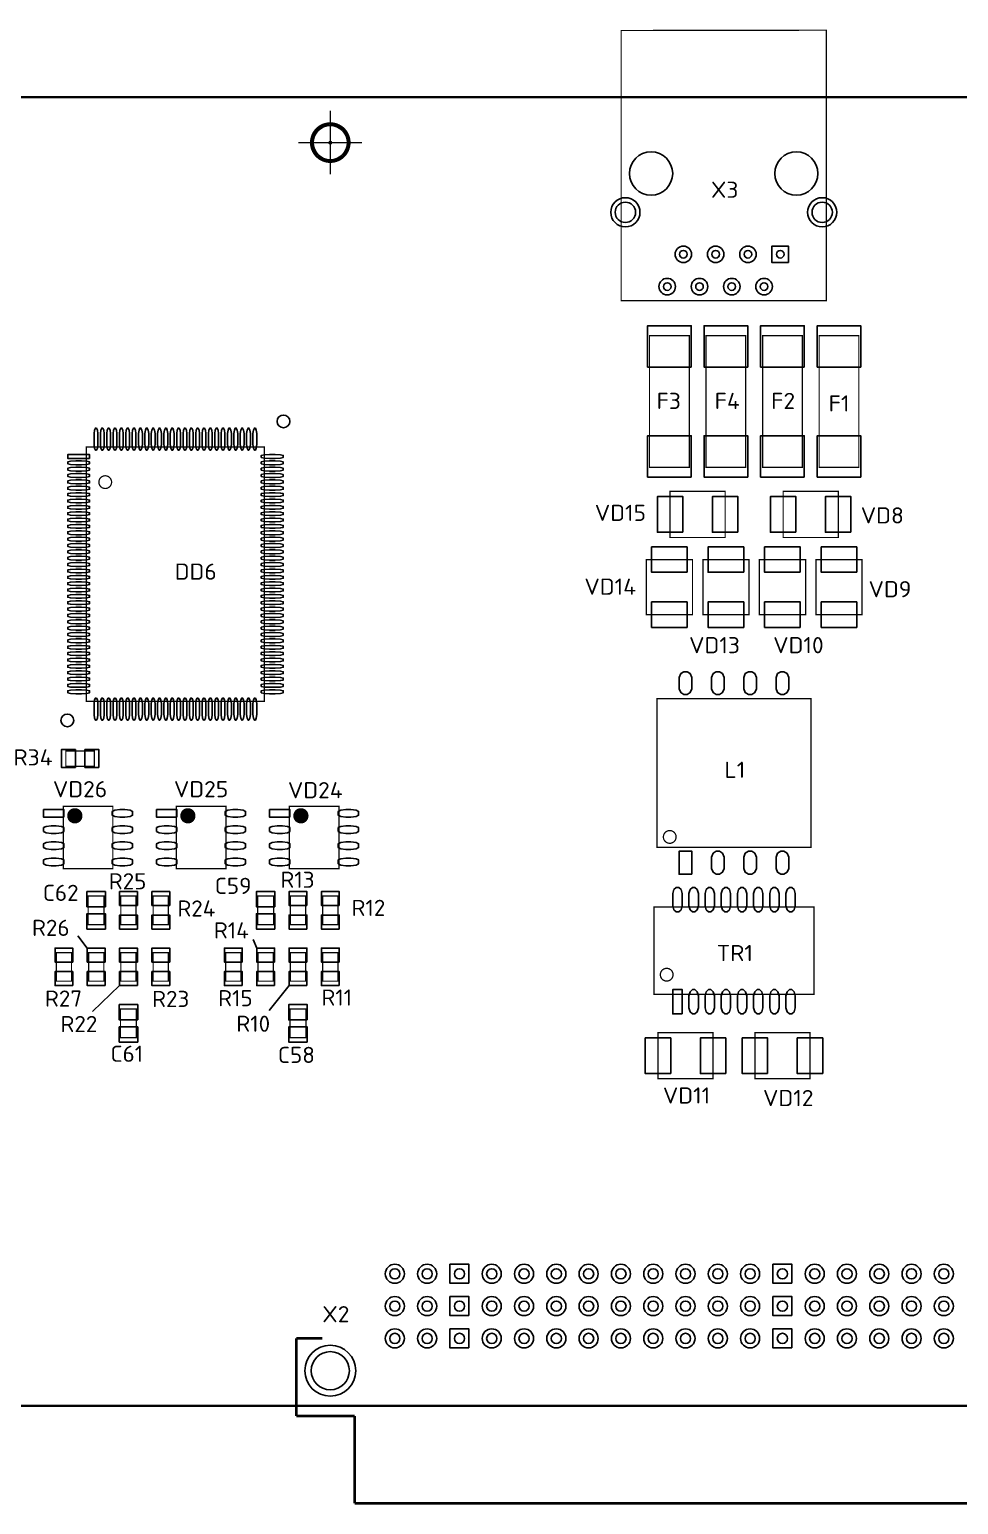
# Model space of a CAD drawing. Header units: millimetres. Extents: x 1127 to 1496, y -2533 to -2276.
# Drawn here: x 1349.6 to 1422.7, y -2392 to -2276 of the extents above; entities that cross this region are included whole.
import ezdxf
from ezdxf.enums import TextEntityAlignment as Align

# ---------------------------------------------------------------- set-up
doc = ezdxf.new("R2010")
doc.units = ezdxf.units.MM
doc.layers.get('0').update_dxf_attribs({"color": 250})
doc.layers.add('BOARD', color=173, linetype='Continuous', lineweight=35)
doc.layers.add('TOP', color=7, linetype='Continuous')
doc.styles.get("Standard").update_dxf_attribs({"font": 'txt.shx'})

# ---------------------------------------------------------------- blocks, each defined once
blk = doc.blocks.new('FIGURE_CIRCLE')
blk.add_circle((0, 0), 0.5)
blk = doc.blocks.new('FIGURE_SQUARE')
blk.add_lwpolyline([(-0.5, -0.5), (-0.5, 0.5), (0.5, 0.5), (0.5, -0.5)], close=True)
blk = doc.blocks.new('FIGURE_OBLONG')
blk.add_lwpolyline([(-0.5, -0.125), (-0.5, 0.125), (-0.416, 0.375), (-0.25, 0.5), (0.25, 0.5), (0.416, 0.375), (0.5, 0.125), (0.5, -0.125), (0.416, -0.375), (0.25, -0.5), (-0.25, -0.5), (-0.416, -0.375)], close=True)

msp = doc.modelspace()

# ---------------------------------------------------------------- linework, layer by layer
at = {"layer": 'BOARD'}
msp.add_lwpolyline([(1467.65, -2384.2), (1234.4, -2384.2), (1234.4, -2281.33), (1467.65, -2281.33)], close=True, dxfattribs=at)
at = {"layer": 'TOP'}
for p, q in [((1354.14, -2348.22), (1353.39, -2347.26)), ((1367.47, -2348.22), (1367.18, -2347.54)), ((1354.55, -2353.2), (1356.68, -2351.17)), ((1370.01, -2351.17), (1368.45, -2353.12))]:
    msp.add_line(p, q, dxfattribs=at)
for points, const_width in [([(1412.27, -2276.06), (1412.27, -2297.33), (1396.13, -2297.33), (1396.13, -2276.09), (1412.27, -2276.06), (1412.27, -2297.33), (1396.13, -2297.33)], 0.1), ([(1373.25, -2287.4), (1373.25, -2282.4)], 0.1), ([(1370.75, -2284.9), (1375.75, -2284.9)], 0.1), ([(1398.36, -2300.07), (1401.48, -2300.07), (1401.48, -2310.42), (1398.36, -2310.42), (1398.36, -2300.07)], 0.1), ([(1402.81, -2300.07), (1405.93, -2300.07), (1405.93, -2310.42), (1402.81, -2310.42), (1402.81, -2300.07)], 0.1), ([(1407.25, -2300.07), (1410.37, -2300.07), (1410.37, -2310.42), (1407.25, -2310.42), (1407.25, -2300.07)], 0.1), ([(1411.7, -2300.07), (1414.82, -2300.07), (1414.82, -2310.42), (1411.7, -2310.42), (1411.7, -2300.07)], 0.1), ([(1368.07, -2328.82), (1354.07, -2328.82), (1354.07, -2308.82), (1368.07, -2308.82), (1368.07, -2328.82)], 0.1), ([(1404.31, -2312.32), (1404.31, -2315.94), (1399.98, -2315.94), (1399.98, -2312.32), (1404.31, -2312.32)], 0.1), ([(1408.87, -2315.94), (1408.87, -2312.32), (1413.2, -2312.32), (1413.2, -2315.94), (1408.87, -2315.94)], 0.1), ([(1401.74, -2322.01), (1398.11, -2322.01), (1398.11, -2317.68), (1401.74, -2317.68), (1401.74, -2322.01)], 0.1), ([(1402.56, -2317.68), (1406.18, -2317.68), (1406.18, -2322.01), (1402.56, -2322.01), (1402.56, -2317.68)], 0.1), ([(1410.63, -2322.01), (1407, -2322.01), (1407, -2317.68), (1410.63, -2317.68), (1410.63, -2322.01)], 0.1), ([(1415.07, -2322.01), (1411.45, -2322.01), (1411.45, -2317.68), (1415.07, -2317.68), (1415.07, -2322.01)], 0.1), ([(1411.05, -2340.29), (1398.95, -2340.29), (1398.95, -2328.61), (1411.05, -2328.61), (1411.05, -2340.29)], 0.1), ([(1354.7, -2332.72), (1354.7, -2333.92), (1352.45, -2333.92), (1352.45, -2332.72), (1354.7, -2332.72)], 0.1), ([(1352.25, -2341.98), (1352.25, -2337.08), (1356.15, -2337.08), (1356.15, -2341.98), (1352.25, -2341.98)], 0.1), ([(1361.14, -2341.98), (1361.14, -2337.08), (1365.04, -2337.08), (1365.04, -2341.98), (1361.14, -2341.98)], 0.1), ([(1370.03, -2341.98), (1370.03, -2337.08), (1373.93, -2337.08), (1373.93, -2341.98), (1370.03, -2341.98)], 0.1), ([(1355.46, -2346.37), (1354.21, -2346.37), (1354.21, -2344.12), (1355.46, -2344.12), (1355.46, -2346.37)], 0.1), ([(1357.98, -2346.37), (1356.78, -2346.37), (1356.78, -2344.12), (1357.98, -2344.12), (1357.98, -2346.37)], 0.1), ([(1360.52, -2346.37), (1359.32, -2346.37), (1359.32, -2344.12), (1360.52, -2344.12), (1360.52, -2346.37)], 0.1), ([(1368.8, -2346.37), (1367.55, -2346.37), (1367.55, -2344.12), (1368.8, -2344.12), (1368.8, -2346.37)], 0.1), ([(1371.31, -2346.37), (1370.11, -2346.37), (1370.11, -2344.12), (1371.31, -2344.12), (1371.31, -2346.37)], 0.1), ([(1373.85, -2346.37), (1372.65, -2346.37), (1372.65, -2344.12), (1373.85, -2344.12), (1373.85, -2346.37)], 0.1), ([(1411.29, -2351.85), (1398.71, -2351.85), (1398.71, -2344.99), (1411.29, -2344.99), (1411.29, -2351.85)], 0.1), ([(1352.9, -2350.82), (1351.7, -2350.82), (1351.7, -2348.57), (1352.9, -2348.57), (1352.9, -2350.82)], 0.1), ([(1355.44, -2350.82), (1354.24, -2350.82), (1354.24, -2348.57), (1355.44, -2348.57), (1355.44, -2350.82)], 0.1), ([(1357.98, -2350.82), (1356.78, -2350.82), (1356.78, -2348.57), (1357.98, -2348.57), (1357.98, -2350.82)], 0.1), ([(1360.52, -2350.82), (1359.32, -2350.82), (1359.32, -2348.57), (1360.52, -2348.57), (1360.52, -2350.82)], 0.1), ([(1366.23, -2350.82), (1365.03, -2350.82), (1365.03, -2348.57), (1366.23, -2348.57), (1366.23, -2350.82)], 0.1), ([(1368.77, -2350.82), (1367.57, -2350.82), (1367.57, -2348.57), (1368.77, -2348.57), (1368.77, -2350.82)], 0.1), ([(1371.31, -2350.82), (1370.11, -2350.82), (1370.11, -2348.57), (1371.31, -2348.57), (1371.31, -2350.82)], 0.1), ([(1373.85, -2350.82), (1372.65, -2350.82), (1372.65, -2348.57), (1373.85, -2348.57), (1373.85, -2350.82)], 0.1), ([(1356.75, -2353.01), (1358, -2353.01), (1358, -2355.26), (1356.75, -2355.26), (1356.75, -2353.01)], 0.1), ([(1370.09, -2353.01), (1371.34, -2353.01), (1371.34, -2355.26), (1370.09, -2355.26), (1370.09, -2353.01)], 0.1), ([(1403.36, -2354.86), (1403.36, -2358.49), (1399.03, -2358.49), (1399.03, -2354.86), (1403.36, -2354.86)], 0.1), ([(1410.98, -2354.86), (1410.98, -2358.49), (1406.65, -2358.49), (1406.65, -2354.86), (1410.98, -2354.86)], 0.1), ([(1370.59, -2378.9), (1370.59, -2385)], 0.203), ([(1372.62, -2378.9), (1370.59, -2378.9)], 0.203), ([(1370.59, -2385), (1375.16, -2385)], 0.203), ([(1375.16, -2385), (1375.16, -2391.86)], 0.203), ([(1375.16, -2391.86), (1460.25, -2391.86)], 0.203)]:
    msp.add_lwpolyline(points, dxfattribs=dict(at, const_width=const_width))
for points, const_width in [([(1373.25, -2283.4, 1), (1373.25, -2286.4, 1), (1373.25, -2283.4)], 0.2), ([(1355.55, -2311.09, 1), (1355.55, -2312.09, 1), (1355.55, -2311.09)], 0.1), ([(1353.16, -2337.52, 1.000333), (1353.16, -2338.12, 0.999667), (1353.16, -2337.52)], 0.6), ([(1362.05, -2337.52, 1.000333), (1362.05, -2338.12, 0.999667), (1362.05, -2337.52)], 0.6), ([(1370.94, -2337.52, 1.000333), (1370.94, -2338.12, 0.999667), (1370.94, -2337.52)], 0.6), ([(1399.95, -2338.98, 1), (1399.95, -2339.98, 1), (1399.95, -2338.98)], 0.1), ([(1399.71, -2349.81, 1), (1399.71, -2350.81, 1), (1399.71, -2349.81)], 0.1)]:
    msp.add_lwpolyline(points, format="xyb", dxfattribs=dict(at, const_width=const_width))

# ---------------------------------------------------------------- block references
at = {"layer": 'TOP', "rotation": 90}
for name, p, xscale, yscale in [('FIGURE_CIRCLE', (1373.25, -2284.9), 2.7, 2.7), ('FIGURE_CIRCLE', (1373.25, -2284.9), 0.2, 0.2), ('FIGURE_CIRCLE', (1398.48, -2287.33), 3.4, 3.4), ('FIGURE_CIRCLE', (1398.48, -2287.33), 3.4, 3.4), ('FIGURE_CIRCLE', (1409.91, -2287.33), 3.4, 3.4), ('FIGURE_CIRCLE', (1409.91, -2287.33), 3.4, 3.4), ('FIGURE_CIRCLE', (1396.46, -2290.38), 2.3, 2.3), ('FIGURE_CIRCLE', (1396.46, -2290.38), 1.6, 1.6), ('FIGURE_CIRCLE', (1411.94, -2290.38), 2.3, 2.3), ('FIGURE_CIRCLE', (1411.94, -2290.38), 1.6, 1.6), ('FIGURE_CIRCLE', (1401.02, -2293.68), 1.3, 1.3), ('FIGURE_CIRCLE', (1401.02, -2293.68), 0.6, 0.6), ('FIGURE_CIRCLE', (1403.56, -2293.68), 1.3, 1.3), ('FIGURE_CIRCLE', (1403.56, -2293.68), 0.6, 0.6), ('FIGURE_CIRCLE', (1406.1, -2293.68), 1.3, 1.3), ('FIGURE_CIRCLE', (1406.1, -2293.68), 0.6, 0.6), ('FIGURE_SQUARE', (1408.64, -2293.68), 1.3, 1.3), ('FIGURE_CIRCLE', (1408.64, -2293.68), 0.6, 0.6), ('FIGURE_CIRCLE', (1399.75, -2296.22), 1.3, 1.3), ('FIGURE_CIRCLE', (1402.29, -2296.22), 1.3, 1.3), ('FIGURE_CIRCLE', (1404.83, -2296.22), 1.3, 1.3), ('FIGURE_CIRCLE', (1407.37, -2296.22), 1.3, 1.3), ('FIGURE_CIRCLE', (1399.75, -2296.22), 0.6, 0.6), ('FIGURE_CIRCLE', (1402.29, -2296.22), 0.6, 0.6), ('FIGURE_CIRCLE', (1404.83, -2296.22), 0.6, 0.6), ('FIGURE_CIRCLE', (1407.37, -2296.22), 0.6, 0.6), ('FIGURE_SQUARE', (1399.92, -2300.92), 3.25, 3.43), ('FIGURE_SQUARE', (1404.37, -2300.92), 3.25, 3.43), ('FIGURE_SQUARE', (1408.81, -2300.92), 3.25, 3.43), ('FIGURE_SQUARE', (1413.26, -2300.92), 3.25, 3.43), ('FIGURE_OBLONG', (1354.82, -2308.21), 1.725, 0.3), ('FIGURE_OBLONG', (1355.32, -2308.21), 1.725, 0.3), ('FIGURE_OBLONG', (1355.82, -2308.21), 1.725, 0.3), ('FIGURE_OBLONG', (1356.32, -2308.21), 1.725, 0.3), ('FIGURE_OBLONG', (1356.82, -2308.21), 1.725, 0.3), ('FIGURE_OBLONG', (1357.32, -2308.21), 1.725, 0.3), ('FIGURE_OBLONG', (1357.82, -2308.21), 1.725, 0.3), ('FIGURE_OBLONG', (1358.32, -2308.21), 1.725, 0.3), ('FIGURE_OBLONG', (1358.82, -2308.21), 1.725, 0.3), ('FIGURE_OBLONG', (1359.32, -2308.21), 1.725, 0.3), ('FIGURE_OBLONG', (1359.82, -2308.21), 1.725, 0.3), ('FIGURE_OBLONG', (1360.32, -2308.21), 1.725, 0.3), ('FIGURE_OBLONG', (1360.82, -2308.21), 1.725, 0.3), ('FIGURE_OBLONG', (1361.32, -2308.21), 1.725, 0.3), ('FIGURE_OBLONG', (1361.82, -2308.21), 1.725, 0.3), ('FIGURE_OBLONG', (1362.32, -2308.21), 1.725, 0.3), ('FIGURE_OBLONG', (1362.82, -2308.21), 1.725, 0.3), ('FIGURE_OBLONG', (1363.32, -2308.21), 1.725, 0.3), ('FIGURE_OBLONG', (1363.82, -2308.21), 1.725, 0.3), ('FIGURE_OBLONG', (1364.32, -2308.21), 1.725, 0.3), ('FIGURE_OBLONG', (1364.82, -2308.21), 1.725, 0.3), ('FIGURE_OBLONG', (1365.32, -2308.21), 1.725, 0.3), ('FIGURE_OBLONG', (1365.82, -2308.21), 1.725, 0.3), ('FIGURE_OBLONG', (1366.32, -2308.21), 1.725, 0.3), ('FIGURE_OBLONG', (1366.82, -2308.21), 1.725, 0.3), ('FIGURE_OBLONG', (1367.32, -2308.21), 1.725, 0.3), ('FIGURE_SQUARE', (1399.92, -2309.57), 3.25, 3.43), ('FIGURE_SQUARE', (1404.37, -2309.57), 3.25, 3.43), ('FIGURE_SQUARE', (1408.81, -2309.57), 3.25, 3.43), ('FIGURE_SQUARE', (1413.26, -2309.57), 3.25, 3.43), ('FIGURE_SQUARE', (1353.46, -2309.57), 0.3, 1.725), ('FIGURE_OBLONG', (1368.69, -2309.57), 0.3, 1.725), ('FIGURE_OBLONG', (1353.46, -2310.07), 0.3, 1.725), ('FIGURE_OBLONG', (1353.46, -2310.57), 0.3, 1.725), ('FIGURE_OBLONG', (1368.69, -2310.07), 0.3, 1.725), ('FIGURE_OBLONG', (1368.69, -2310.57), 0.3, 1.725), ('FIGURE_OBLONG', (1353.46, -2311.07), 0.3, 1.725), ('FIGURE_OBLONG', (1353.46, -2311.57), 0.3, 1.725), ('FIGURE_OBLONG', (1353.46, -2312.07), 0.3, 1.725), ('FIGURE_OBLONG', (1368.69, -2311.07), 0.3, 1.725), ('FIGURE_OBLONG', (1368.69, -2311.57), 0.3, 1.725), ('FIGURE_OBLONG', (1368.69, -2312.07), 0.3, 1.725), ('FIGURE_OBLONG', (1353.46, -2312.57), 0.3, 1.725), ('FIGURE_OBLONG', (1353.46, -2313.07), 0.3, 1.725), ('FIGURE_OBLONG', (1368.69, -2312.57), 0.3, 1.725), ('FIGURE_OBLONG', (1368.69, -2313.07), 0.3, 1.725), ('FIGURE_SQUARE', (1399.98, -2314.13), 2.8, 2), ('FIGURE_SQUARE', (1404.31, -2314.13), 2.8, 2), ('FIGURE_SQUARE', (1408.87, -2314.13), 2.8, 2), ('FIGURE_SQUARE', (1413.2, -2314.13), 2.8, 2), ('FIGURE_OBLONG', (1353.46, -2313.57), 0.3, 1.725), ('FIGURE_OBLONG', (1353.46, -2314.07), 0.3, 1.725), ('FIGURE_OBLONG', (1368.69, -2313.57), 0.3, 1.725), ('FIGURE_OBLONG', (1368.69, -2314.07), 0.3, 1.725), ('FIGURE_OBLONG', (1353.46, -2314.57), 0.3, 1.725), ('FIGURE_OBLONG', (1353.46, -2315.07), 0.3, 1.725), ('FIGURE_OBLONG', (1353.46, -2315.57), 0.3, 1.725), ('FIGURE_OBLONG', (1368.69, -2314.57), 0.3, 1.725), ('FIGURE_OBLONG', (1368.69, -2315.07), 0.3, 1.725), ('FIGURE_OBLONG', (1368.69, -2315.57), 0.3, 1.725), ('FIGURE_OBLONG', (1353.46, -2316.07), 0.3, 1.725), ('FIGURE_OBLONG', (1353.46, -2316.57), 0.3, 1.725), ('FIGURE_OBLONG', (1368.69, -2316.07), 0.3, 1.725), ('FIGURE_OBLONG', (1368.69, -2316.57), 0.3, 1.725), ('FIGURE_OBLONG', (1353.46, -2317.07), 0.3, 1.725), ('FIGURE_OBLONG', (1353.46, -2317.57), 0.3, 1.725), ('FIGURE_OBLONG', (1368.69, -2317.07), 0.3, 1.725), ('FIGURE_OBLONG', (1368.69, -2317.57), 0.3, 1.725), ('FIGURE_SQUARE', (1399.92, -2317.68), 2, 2.8), ('FIGURE_SQUARE', (1404.37, -2317.68), 2, 2.8), ('FIGURE_SQUARE', (1408.81, -2317.68), 2, 2.8), ('FIGURE_SQUARE', (1413.26, -2317.68), 2, 2.8), ('FIGURE_OBLONG', (1353.46, -2318.07), 0.3, 1.725), ('FIGURE_OBLONG', (1353.46, -2318.57), 0.3, 1.725), ('FIGURE_OBLONG', (1353.46, -2319.07), 0.3, 1.725), ('FIGURE_OBLONG', (1368.69, -2318.07), 0.3, 1.725), ('FIGURE_OBLONG', (1368.69, -2318.57), 0.3, 1.725), ('FIGURE_OBLONG', (1368.69, -2319.07), 0.3, 1.725), ('FIGURE_OBLONG', (1353.46, -2319.57), 0.3, 1.725), ('FIGURE_OBLONG', (1353.46, -2320.07), 0.3, 1.725), ('FIGURE_OBLONG', (1368.69, -2319.57), 0.3, 1.725), ('FIGURE_OBLONG', (1368.69, -2320.07), 0.3, 1.725), ('FIGURE_OBLONG', (1353.46, -2320.57), 0.3, 1.725), ('FIGURE_OBLONG', (1353.46, -2321.07), 0.3, 1.725), ('FIGURE_OBLONG', (1368.69, -2320.57), 0.3, 1.725), ('FIGURE_OBLONG', (1368.69, -2321.07), 0.3, 1.725), ('FIGURE_SQUARE', (1399.92, -2322.01), 2, 2.8), ('FIGURE_SQUARE', (1404.37, -2322.01), 2, 2.8), ('FIGURE_SQUARE', (1408.81, -2322.01), 2, 2.8), ('FIGURE_SQUARE', (1413.26, -2322.01), 2, 2.8), ('FIGURE_OBLONG', (1353.46, -2321.57), 0.3, 1.725), ('FIGURE_OBLONG', (1353.46, -2322.07), 0.3, 1.725), ('FIGURE_OBLONG', (1353.46, -2322.57), 0.3, 1.725), ('FIGURE_OBLONG', (1368.69, -2321.57), 0.3, 1.725), ('FIGURE_OBLONG', (1368.69, -2322.07), 0.3, 1.725), ('FIGURE_OBLONG', (1368.69, -2322.57), 0.3, 1.725), ('FIGURE_OBLONG', (1353.46, -2323.07), 0.3, 1.725), ('FIGURE_OBLONG', (1353.46, -2323.57), 0.3, 1.725), ('FIGURE_OBLONG', (1368.69, -2323.07), 0.3, 1.725), ('FIGURE_OBLONG', (1368.69, -2323.57), 0.3, 1.725), ('FIGURE_OBLONG', (1353.46, -2324.07), 0.3, 1.725), ('FIGURE_OBLONG', (1353.46, -2324.57), 0.3, 1.725), ('FIGURE_OBLONG', (1368.69, -2324.07), 0.3, 1.725), ('FIGURE_OBLONG', (1368.69, -2324.57), 0.3, 1.725), ('FIGURE_OBLONG', (1353.46, -2325.07), 0.3, 1.725), ('FIGURE_OBLONG', (1353.46, -2325.57), 0.3, 1.725), ('FIGURE_OBLONG', (1368.69, -2325.07), 0.3, 1.725), ('FIGURE_OBLONG', (1368.69, -2325.57), 0.3, 1.725), ('FIGURE_OBLONG', (1353.46, -2326.07), 0.3, 1.725), ('FIGURE_OBLONG', (1353.46, -2326.57), 0.3, 1.725), ('FIGURE_OBLONG', (1353.46, -2327.07), 0.3, 1.725), ('FIGURE_OBLONG', (1368.69, -2326.07), 0.3, 1.725), ('FIGURE_OBLONG', (1368.69, -2326.57), 0.3, 1.725), ('FIGURE_OBLONG', (1368.69, -2327.07), 0.3, 1.725), ('FIGURE_OBLONG', (1353.46, -2327.57), 0.3, 1.725), ('FIGURE_OBLONG', (1353.46, -2328.07), 0.3, 1.725), ('FIGURE_OBLONG', (1368.69, -2327.57), 0.3, 1.725), ('FIGURE_OBLONG', (1368.69, -2328.07), 0.3, 1.725), ('FIGURE_OBLONG', (1354.82, -2329.43), 1.725, 0.3), ('FIGURE_OBLONG', (1355.32, -2329.43), 1.725, 0.3), ('FIGURE_OBLONG', (1355.82, -2329.43), 1.725, 0.3), ('FIGURE_OBLONG', (1356.32, -2329.43), 1.725, 0.3), ('FIGURE_OBLONG', (1356.82, -2329.43), 1.725, 0.3), ('FIGURE_OBLONG', (1357.32, -2329.43), 1.725, 0.3), ('FIGURE_OBLONG', (1357.82, -2329.43), 1.725, 0.3), ('FIGURE_OBLONG', (1358.32, -2329.43), 1.725, 0.3), ('FIGURE_OBLONG', (1358.82, -2329.43), 1.725, 0.3), ('FIGURE_OBLONG', (1359.32, -2329.43), 1.725, 0.3), ('FIGURE_OBLONG', (1359.82, -2329.43), 1.725, 0.3), ('FIGURE_OBLONG', (1360.32, -2329.43), 1.725, 0.3), ('FIGURE_OBLONG', (1360.82, -2329.43), 1.725, 0.3), ('FIGURE_OBLONG', (1361.32, -2329.43), 1.725, 0.3), ('FIGURE_OBLONG', (1361.82, -2329.43), 1.725, 0.3), ('FIGURE_OBLONG', (1362.32, -2329.43), 1.725, 0.3), ('FIGURE_OBLONG', (1362.82, -2329.43), 1.725, 0.3), ('FIGURE_OBLONG', (1363.32, -2329.43), 1.725, 0.3), ('FIGURE_OBLONG', (1363.82, -2329.43), 1.725, 0.3), ('FIGURE_OBLONG', (1364.32, -2329.43), 1.725, 0.3), ('FIGURE_OBLONG', (1364.82, -2329.43), 1.725, 0.3), ('FIGURE_OBLONG', (1365.32, -2329.43), 1.725, 0.3), ('FIGURE_OBLONG', (1365.82, -2329.43), 1.725, 0.3), ('FIGURE_OBLONG', (1366.32, -2329.43), 1.725, 0.3), ('FIGURE_OBLONG', (1366.82, -2329.43), 1.725, 0.3), ('FIGURE_OBLONG', (1367.32, -2329.43), 1.725, 0.3), ('FIGURE_SQUARE', (1352.65, -2333.32), 1.4, 1.1), ('FIGURE_SQUARE', (1354.5, -2333.32), 1.4, 1.1), ('FIGURE_SQUARE', (1351.5, -2337.63), 0.6, 1.6), ('FIGURE_OBLONG', (1356.9, -2337.63), 0.6, 1.6), ('FIGURE_SQUARE', (1360.39, -2337.63), 0.6, 1.6), ('FIGURE_OBLONG', (1365.79, -2337.63), 0.6, 1.6), ('FIGURE_SQUARE', (1369.28, -2337.63), 0.6, 1.6), ('FIGURE_OBLONG', (1374.68, -2337.63), 0.6, 1.6), ('FIGURE_OBLONG', (1351.5, -2338.9), 0.6, 1.6), ('FIGURE_OBLONG', (1356.9, -2338.9), 0.6, 1.6), ('FIGURE_OBLONG', (1360.39, -2338.9), 0.6, 1.6), ('FIGURE_OBLONG', (1365.79, -2338.9), 0.6, 1.6), ('FIGURE_OBLONG', (1369.28, -2338.9), 0.6, 1.6), ('FIGURE_OBLONG', (1374.68, -2338.9), 0.6, 1.6), ('FIGURE_OBLONG', (1351.5, -2340.17), 0.6, 1.6), ('FIGURE_OBLONG', (1356.9, -2340.17), 0.6, 1.6), ('FIGURE_OBLONG', (1360.39, -2340.17), 0.6, 1.6), ('FIGURE_OBLONG', (1365.79, -2340.17), 0.6, 1.6), ('FIGURE_OBLONG', (1369.28, -2340.17), 0.6, 1.6), ('FIGURE_OBLONG', (1374.68, -2340.17), 0.6, 1.6), ('FIGURE_OBLONG', (1351.5, -2341.44), 0.6, 1.6), ('FIGURE_OBLONG', (1356.9, -2341.44), 0.6, 1.6), ('FIGURE_OBLONG', (1360.39, -2341.44), 0.6, 1.6), ('FIGURE_OBLONG', (1365.79, -2341.44), 0.6, 1.6), ('FIGURE_OBLONG', (1369.28, -2341.44), 0.6, 1.6), ('FIGURE_OBLONG', (1374.68, -2341.44), 0.6, 1.6), ('FIGURE_SQUARE', (1354.84, -2344.37), 1.2, 1.45), ('FIGURE_SQUARE', (1357.38, -2344.32), 1.1, 1.4), ('FIGURE_SQUARE', (1359.92, -2344.32), 1.1, 1.4), ('FIGURE_SQUARE', (1368.17, -2344.37), 1.2, 1.45), ('FIGURE_SQUARE', (1370.71, -2344.32), 1.1, 1.4), ('FIGURE_SQUARE', (1373.25, -2344.32), 1.1, 1.4), ('FIGURE_OBLONG', (1400.56, -2344.41), 1.91, 0.74), ('FIGURE_OBLONG', (1401.83, -2344.41), 1.91, 0.74), ('FIGURE_OBLONG', (1403.1, -2344.41), 1.91, 0.74), ('FIGURE_OBLONG', (1404.37, -2344.41), 1.91, 0.74), ('FIGURE_OBLONG', (1405.64, -2344.41), 1.91, 0.74), ('FIGURE_OBLONG', (1406.91, -2344.41), 1.91, 0.74), ('FIGURE_OBLONG', (1408.18, -2344.41), 1.91, 0.74), ('FIGURE_OBLONG', (1409.45, -2344.41), 1.91, 0.74), ('FIGURE_SQUARE', (1354.84, -2346.12), 1.2, 1.45), ('FIGURE_SQUARE', (1368.17, -2346.12), 1.2, 1.45), ('FIGURE_SQUARE', (1357.38, -2346.17), 1.1, 1.4), ('FIGURE_SQUARE', (1359.92, -2346.17), 1.1, 1.4), ('FIGURE_SQUARE', (1370.71, -2346.17), 1.1, 1.4), ('FIGURE_SQUARE', (1373.25, -2346.17), 1.1, 1.4), ('FIGURE_SQUARE', (1352.3, -2348.77), 1.1, 1.4), ('FIGURE_SQUARE', (1354.84, -2348.77), 1.1, 1.4), ('FIGURE_SQUARE', (1357.38, -2348.77), 1.1, 1.4), ('FIGURE_SQUARE', (1359.92, -2348.77), 1.1, 1.4), ('FIGURE_SQUARE', (1365.63, -2348.77), 1.1, 1.4), ('FIGURE_SQUARE', (1368.17, -2348.77), 1.1, 1.4), ('FIGURE_SQUARE', (1370.71, -2348.77), 1.1, 1.4), ('FIGURE_SQUARE', (1373.25, -2348.77), 1.1, 1.4), ('FIGURE_SQUARE', (1352.3, -2350.62), 1.1, 1.4), ('FIGURE_SQUARE', (1354.84, -2350.62), 1.1, 1.4), ('FIGURE_SQUARE', (1357.38, -2350.62), 1.1, 1.4), ('FIGURE_SQUARE', (1359.92, -2350.62), 1.1, 1.4), ('FIGURE_SQUARE', (1365.63, -2350.62), 1.1, 1.4), ('FIGURE_SQUARE', (1368.17, -2350.62), 1.1, 1.4), ('FIGURE_SQUARE', (1370.71, -2350.62), 1.1, 1.4), ('FIGURE_SQUARE', (1373.25, -2350.62), 1.1, 1.4), ('FIGURE_SQUARE', (1400.56, -2352.44), 1.91, 0.74), ('FIGURE_OBLONG', (1401.83, -2352.44), 1.91, 0.74), ('FIGURE_OBLONG', (1403.1, -2352.44), 1.91, 0.74), ('FIGURE_OBLONG', (1404.37, -2352.44), 1.91, 0.74), ('FIGURE_OBLONG', (1405.64, -2352.44), 1.91, 0.74), ('FIGURE_OBLONG', (1406.91, -2352.44), 1.91, 0.74), ('FIGURE_OBLONG', (1408.18, -2352.44), 1.91, 0.74), ('FIGURE_OBLONG', (1409.45, -2352.44), 1.91, 0.74), ('FIGURE_SQUARE', (1357.38, -2353.26), 1.2, 1.45), ('FIGURE_SQUARE', (1370.71, -2353.26), 1.2, 1.45), ('FIGURE_SQUARE', (1357.38, -2355.01), 1.2, 1.45), ('FIGURE_SQUARE', (1370.71, -2355.01), 1.2, 1.45), ('FIGURE_SQUARE', (1399.03, -2356.68), 2.8, 2), ('FIGURE_SQUARE', (1403.36, -2356.68), 2.8, 2), ('FIGURE_SQUARE', (1406.65, -2356.68), 2.8, 2), ('FIGURE_SQUARE', (1410.98, -2356.68), 2.8, 2), ('FIGURE_CIRCLE', (1378.33, -2373.82), 1.5, 1.5), ('FIGURE_CIRCLE', (1378.33, -2373.82), 0.8, 0.8), ('FIGURE_CIRCLE', (1380.87, -2373.82), 1.5, 1.5), ('FIGURE_CIRCLE', (1380.87, -2373.82), 0.8, 0.8), ('FIGURE_SQUARE', (1383.41, -2373.82), 1.5, 1.5), ('FIGURE_CIRCLE', (1383.41, -2373.82), 0.8, 0.8), ('FIGURE_CIRCLE', (1385.95, -2373.82), 1.5, 1.5), ('FIGURE_CIRCLE', (1385.95, -2373.82), 0.8, 0.8), ('FIGURE_CIRCLE', (1388.49, -2373.82), 1.5, 1.5), ('FIGURE_CIRCLE', (1388.49, -2373.82), 0.8, 0.8), ('FIGURE_CIRCLE', (1391.03, -2373.82), 1.5, 1.5), ('FIGURE_CIRCLE', (1391.03, -2373.82), 0.8, 0.8), ('FIGURE_CIRCLE', (1393.57, -2373.82), 1.5, 1.5), ('FIGURE_CIRCLE', (1393.57, -2373.82), 0.8, 0.8), ('FIGURE_CIRCLE', (1396.11, -2373.82), 1.5, 1.5), ('FIGURE_CIRCLE', (1396.11, -2373.82), 0.8, 0.8), ('FIGURE_CIRCLE', (1398.65, -2373.82), 1.5, 1.5), ('FIGURE_CIRCLE', (1398.65, -2373.82), 0.8, 0.8), ('FIGURE_CIRCLE', (1401.19, -2373.82), 1.5, 1.5), ('FIGURE_CIRCLE', (1401.19, -2373.82), 0.8, 0.8), ('FIGURE_CIRCLE', (1403.73, -2373.82), 1.5, 1.5), ('FIGURE_CIRCLE', (1403.73, -2373.82), 0.8, 0.8), ('FIGURE_CIRCLE', (1406.27, -2373.82), 1.5, 1.5), ('FIGURE_CIRCLE', (1406.27, -2373.82), 0.8, 0.8), ('FIGURE_SQUARE', (1408.81, -2373.82), 1.5, 1.5), ('FIGURE_CIRCLE', (1408.81, -2373.82), 0.8, 0.8), ('FIGURE_CIRCLE', (1411.35, -2373.82), 1.5, 1.5), ('FIGURE_CIRCLE', (1411.35, -2373.82), 0.8, 0.8), ('FIGURE_CIRCLE', (1413.89, -2373.82), 1.5, 1.5), ('FIGURE_CIRCLE', (1413.89, -2373.82), 0.8, 0.8), ('FIGURE_CIRCLE', (1416.43, -2373.82), 1.5, 1.5), ('FIGURE_CIRCLE', (1416.43, -2373.82), 0.8, 0.8), ('FIGURE_CIRCLE', (1418.97, -2373.82), 1.5, 1.5), ('FIGURE_CIRCLE', (1418.97, -2373.82), 0.8, 0.8), ('FIGURE_CIRCLE', (1421.51, -2373.82), 1.5, 1.5), ('FIGURE_CIRCLE', (1421.51, -2373.82), 0.8, 0.8), ('FIGURE_CIRCLE', (1378.33, -2376.36), 1.5, 1.5), ('FIGURE_CIRCLE', (1380.87, -2376.36), 1.5, 1.5), ('FIGURE_SQUARE', (1383.41, -2376.36), 1.5, 1.5), ('FIGURE_CIRCLE', (1385.95, -2376.36), 1.5, 1.5), ('FIGURE_CIRCLE', (1388.49, -2376.36), 1.5, 1.5), ('FIGURE_CIRCLE', (1391.03, -2376.36), 1.5, 1.5), ('FIGURE_CIRCLE', (1393.57, -2376.36), 1.5, 1.5), ('FIGURE_CIRCLE', (1396.11, -2376.36), 1.5, 1.5), ('FIGURE_CIRCLE', (1398.65, -2376.36), 1.5, 1.5), ('FIGURE_CIRCLE', (1401.19, -2376.36), 1.5, 1.5), ('FIGURE_CIRCLE', (1403.73, -2376.36), 1.5, 1.5), ('FIGURE_CIRCLE', (1406.27, -2376.36), 1.5, 1.5), ('FIGURE_SQUARE', (1408.81, -2376.36), 1.5, 1.5), ('FIGURE_CIRCLE', (1411.35, -2376.36), 1.5, 1.5), ('FIGURE_CIRCLE', (1413.89, -2376.36), 1.5, 1.5), ('FIGURE_CIRCLE', (1416.43, -2376.36), 1.5, 1.5), ('FIGURE_CIRCLE', (1418.97, -2376.36), 1.5, 1.5), ('FIGURE_CIRCLE', (1421.51, -2376.36), 1.5, 1.5), ('FIGURE_CIRCLE', (1378.33, -2376.36), 0.8, 0.8), ('FIGURE_CIRCLE', (1380.87, -2376.36), 0.8, 0.8), ('FIGURE_CIRCLE', (1383.41, -2376.36), 0.8, 0.8), ('FIGURE_CIRCLE', (1385.95, -2376.36), 0.8, 0.8), ('FIGURE_CIRCLE', (1388.49, -2376.36), 0.8, 0.8), ('FIGURE_CIRCLE', (1391.03, -2376.36), 0.8, 0.8), ('FIGURE_CIRCLE', (1393.57, -2376.36), 0.8, 0.8), ('FIGURE_CIRCLE', (1396.11, -2376.36), 0.8, 0.8), ('FIGURE_CIRCLE', (1398.65, -2376.36), 0.8, 0.8), ('FIGURE_CIRCLE', (1401.19, -2376.36), 0.8, 0.8), ('FIGURE_CIRCLE', (1403.73, -2376.36), 0.8, 0.8), ('FIGURE_CIRCLE', (1406.27, -2376.36), 0.8, 0.8), ('FIGURE_CIRCLE', (1408.81, -2376.36), 0.8, 0.8), ('FIGURE_CIRCLE', (1411.35, -2376.36), 0.8, 0.8), ('FIGURE_CIRCLE', (1413.89, -2376.36), 0.8, 0.8), ('FIGURE_CIRCLE', (1416.43, -2376.36), 0.8, 0.8), ('FIGURE_CIRCLE', (1418.97, -2376.36), 0.8, 0.8), ('FIGURE_CIRCLE', (1421.51, -2376.36), 0.8, 0.8), ('FIGURE_CIRCLE', (1378.33, -2378.9), 1.5, 1.5), ('FIGURE_CIRCLE', (1378.33, -2378.9), 0.8, 0.8), ('FIGURE_CIRCLE', (1380.87, -2378.9), 1.5, 1.5), ('FIGURE_CIRCLE', (1380.87, -2378.9), 0.8, 0.8), ('FIGURE_SQUARE', (1383.41, -2378.9), 1.5, 1.5), ('FIGURE_CIRCLE', (1383.41, -2378.9), 0.8, 0.8), ('FIGURE_CIRCLE', (1385.95, -2378.9), 1.5, 1.5), ('FIGURE_CIRCLE', (1385.95, -2378.9), 0.8, 0.8), ('FIGURE_CIRCLE', (1388.49, -2378.9), 1.5, 1.5), ('FIGURE_CIRCLE', (1388.49, -2378.9), 0.8, 0.8), ('FIGURE_CIRCLE', (1391.03, -2378.9), 1.5, 1.5), ('FIGURE_CIRCLE', (1391.03, -2378.9), 0.8, 0.8), ('FIGURE_CIRCLE', (1393.57, -2378.9), 1.5, 1.5), ('FIGURE_CIRCLE', (1393.57, -2378.9), 0.8, 0.8), ('FIGURE_CIRCLE', (1396.11, -2378.9), 1.5, 1.5), ('FIGURE_CIRCLE', (1396.11, -2378.9), 0.8, 0.8), ('FIGURE_CIRCLE', (1398.65, -2378.9), 1.5, 1.5), ('FIGURE_CIRCLE', (1398.65, -2378.9), 0.8, 0.8), ('FIGURE_CIRCLE', (1401.19, -2378.9), 1.5, 1.5), ('FIGURE_CIRCLE', (1401.19, -2378.9), 0.8, 0.8), ('FIGURE_CIRCLE', (1403.73, -2378.9), 1.5, 1.5), ('FIGURE_CIRCLE', (1403.73, -2378.9), 0.8, 0.8), ('FIGURE_CIRCLE', (1406.27, -2378.9), 1.5, 1.5), ('FIGURE_CIRCLE', (1406.27, -2378.9), 0.8, 0.8), ('FIGURE_SQUARE', (1408.81, -2378.9), 1.5, 1.5), ('FIGURE_CIRCLE', (1408.81, -2378.9), 0.8, 0.8), ('FIGURE_CIRCLE', (1411.35, -2378.9), 1.5, 1.5), ('FIGURE_CIRCLE', (1411.35, -2378.9), 0.8, 0.8), ('FIGURE_CIRCLE', (1413.89, -2378.9), 1.5, 1.5), ('FIGURE_CIRCLE', (1413.89, -2378.9), 0.8, 0.8), ('FIGURE_CIRCLE', (1416.43, -2378.9), 1.5, 1.5), ('FIGURE_CIRCLE', (1416.43, -2378.9), 0.8, 0.8), ('FIGURE_CIRCLE', (1418.97, -2378.9), 1.5, 1.5), ('FIGURE_CIRCLE', (1418.97, -2378.9), 0.8, 0.8), ('FIGURE_CIRCLE', (1421.51, -2378.9), 1.5, 1.5), ('FIGURE_CIRCLE', (1421.51, -2378.9), 0.8, 0.8), ('FIGURE_CIRCLE', (1373.25, -2381.44), 4, 4), ('FIGURE_CIRCLE', (1373.25, -2381.44), 3, 3)]:
    msp.add_blockref(name, p, dxfattribs=dict(at, xscale=xscale, yscale=yscale))
for p in [(1369.57, -2306.82), (1352.57, -2330.32)]:
    msp.add_blockref('FIGURE_CIRCLE', p, dxfattribs=at)
at = {"layer": 'TOP', "xscale": 1.8, "rotation": 90}
for name, p in [('FIGURE_OBLONG', (1401.19, -2327.39)), ('FIGURE_OBLONG', (1403.73, -2327.39)), ('FIGURE_OBLONG', (1406.27, -2327.39)), ('FIGURE_OBLONG', (1408.81, -2327.39)), ('FIGURE_SQUARE', (1401.19, -2341.51)), ('FIGURE_OBLONG', (1403.73, -2341.51)), ('FIGURE_OBLONG', (1406.27, -2341.51)), ('FIGURE_OBLONG', (1408.81, -2341.51))]:
    msp.add_blockref(name, p, dxfattribs=at)

# ---------------------------------------------------------------- texts
at = {"layer": 'TOP', "width": 1.019685}
for s, p in [('X3', (1404.27, -2289.24)), ('F3', (1399.87, -2305.84)), ('F4', (1404.47, -2305.84)), ('F2', (1408.87, -2305.84)), ('F1', (1413.27, -2306.04)), ('VD15', (1396.07, -2314.64)), ('VD8', (1416.67, -2314.84)), ('DD6', (1362.67, -2319.26)), ('VD14', (1395.27, -2320.44)), ('VD9', (1417.27, -2320.64)), ('VD13', (1403.47, -2325.04)), ('VD10', (1410.07, -2325.04)), ('R34', (1349.87, -2333.86)), ('L1', (1405.07, -2334.84)), ('VD26', (1353.57, -2336.36)), ('VD25', (1363.09, -2336.36)), ('VD24', (1372.07, -2336.44)), ('TR1', (1405.07, -2349.24)), ('VD11', (1401.27, -2360.44)), ('VD12', (1409.27, -2360.64))]:
    msp.add_text(s, height=1.27, dxfattribs=at).set_placement(p, align=Align.CENTER)
at = {"layer": 'TOP'}
for s, p in [('C62', (1352.05, -2344.51)), ('R25', (1357.31, -2343.6)), ('C59', (1365.61, -2343.96)), ('R13', (1370.67, -2343.48)), ('R12', (1376.25, -2345.69)), ('R24', (1362.72, -2345.74)), ('R26', (1351.27, -2347.26)), ('R14', (1365.47, -2347.46)), ('R27', (1352.27, -2352.82)), ('R23', (1360.7, -2352.85)), ('R15', (1365.79, -2352.79)), ('R11', (1373.76, -2352.74)), ('R22', (1353.48, -2354.82)), ('R10', (1367.19, -2354.8)), ('C61', (1357.25, -2357.16)), ('C58', (1370.59, -2357.25))]:
    msp.add_text(s, height=1.27, dxfattribs=at).set_placement(p, align=Align.CENTER)
at = {"layer": 'TOP', "width": 1.019685}
msp.add_text('X2', height=1.27, dxfattribs=at).set_placement((1372.62, -2377.63))

doc.saveas('drawing.dxf')
